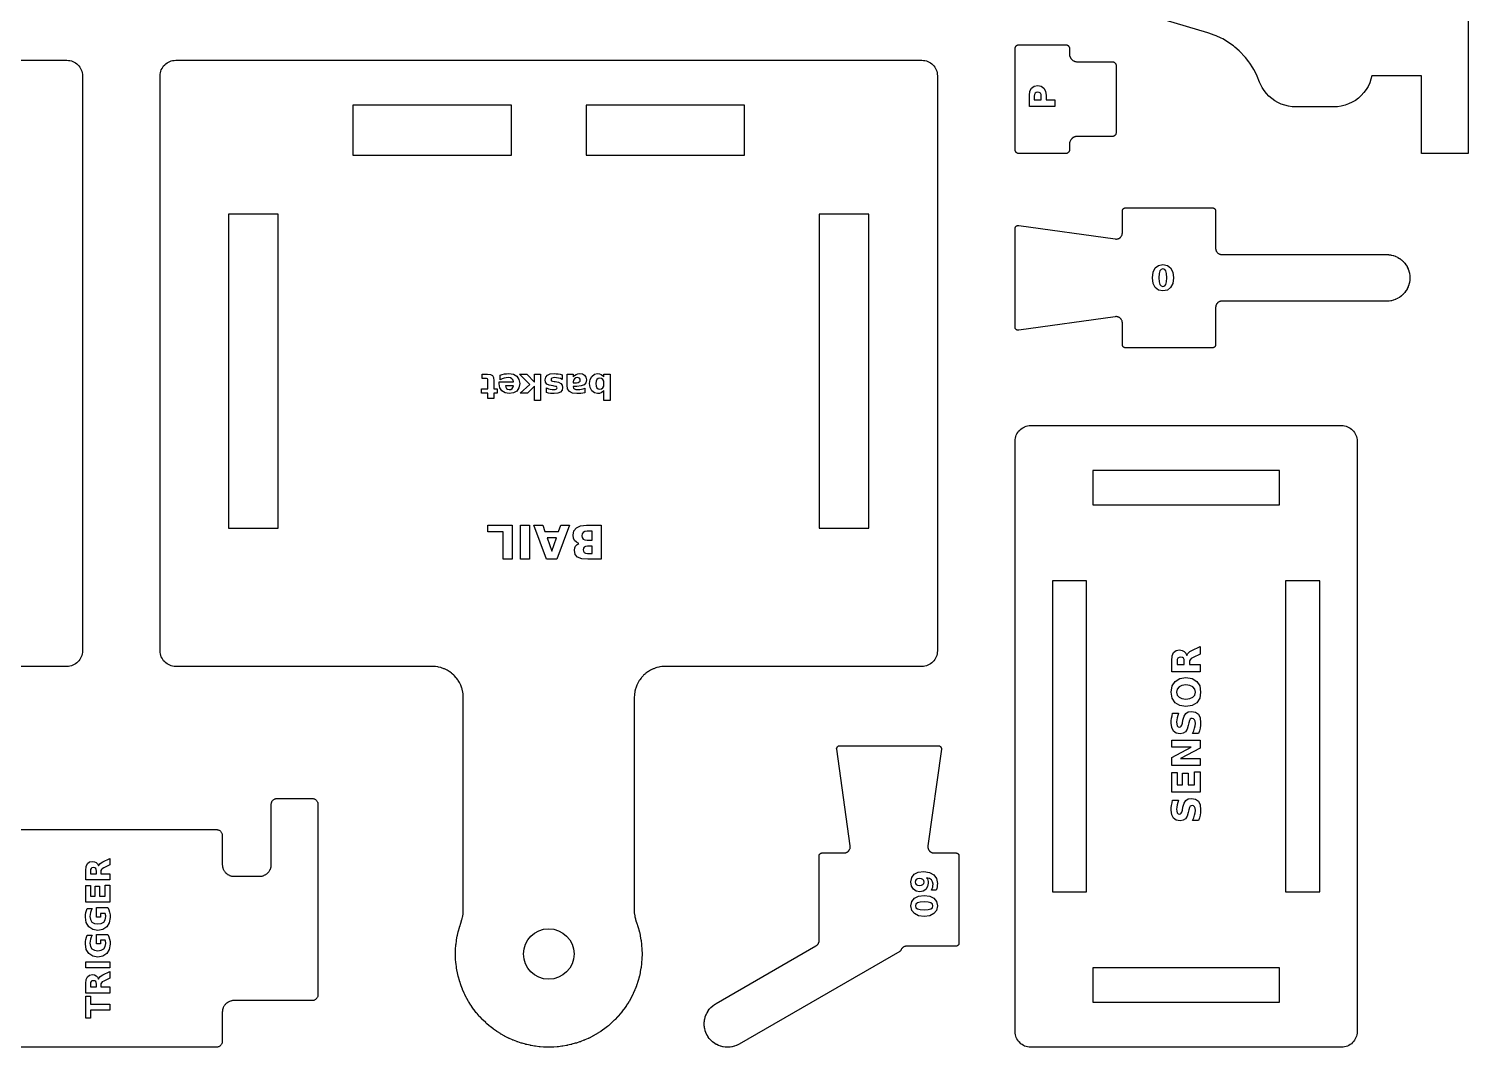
# Model space of a CAD drawing. Header units: millimetres. Extents: x 25 to 875, y 25 to 565.
# Drawn here: x 688.1 to 873.3, y 25 to 156.1 of the extents above; entities that cross this region are included whole.
import ezdxf

# ---------------------------------------------------------------- set-up
doc = ezdxf.new("R2010")
doc.units = ezdxf.units.MM
doc.layers.add('CUT', color=1, linetype='Continuous')
doc.layers.add('ENGRAVE', color=5, linetype='Continuous')

msp = doc.modelspace()

# ---------------------------------------------------------------- linework, layer by layer
at = {"layer": 'CUT'}
for points in [[(873.3, 180), (873.3, 140), (867.3, 140), (867.3, 150), (867.3, 150), (860.9, 150), (860.78, 149.55), (860.62, 149.09), (860.41, 148.64), (860.16, 148.22), (859.86, 147.83), (859.53, 147.46), (859.17, 147.13), (858.78, 146.84), (858.36, 146.59), (857.91, 146.38), (857.45, 146.22), (856.97, 146.1), (856.49, 146.02), (856, 146), (851.11, 146), (850.64, 146.02), (850.16, 146.09), (849.7, 146.2), (849.25, 146.36), (848.82, 146.56), (848.41, 146.79), (848.02, 147.07), (847.66, 147.38), (847.33, 147.72), (847.04, 148.1), (846.78, 148.5), (846.56, 148.92), (846.45, 149.19), (846.45, 149.19), (846.14, 149.96), (846.04, 150.18), (845.72, 150.81), (845.6, 151.01), (845.22, 151.61), (845.08, 151.81), (844.64, 152.37), (844.48, 152.54), (843.99, 153.06), (843.82, 153.22), (843.29, 153.69), (843.1, 153.84), (842.52, 154.25), (842.32, 154.38), (841.71, 154.74), (841.5, 154.84), (840.85, 155.14), (840.63, 155.23), (839.91, 155.48), (839.79, 155.52), (530.57, 247.35)], [(597, 152), (693, 152), (693.2, 151.99), (693.39, 151.96), (693.58, 151.91), (693.77, 151.85), (693.77, 151.85), (693.94, 151.76), (694.11, 151.66), (694.27, 151.54), (694.41, 151.41), (694.55, 151.27), (694.66, 151.11), (694.76, 150.94), (694.85, 150.76), (694.91, 150.58), (694.96, 150.39), (694.99, 150.19), (695, 150), (695, 76), (694.99, 75.8), (694.96, 75.61), (694.91, 75.42), (694.85, 75.23), (694.76, 75.06), (694.66, 74.89), (694.55, 74.73), (694.41, 74.58), (694.27, 74.45), (694.11, 74.34), (693.94, 74.23), (693.77, 74.15), (693.58, 74.08), (693.39, 74.04), (693.2, 74.01), (693, 74), (660.02, 74)], [(665.75, 53), (712.25, 53), (712.32, 53), (712.4, 52.99), (712.47, 52.97), (712.54, 52.94), (712.6, 52.91), (712.67, 52.87), (712.73, 52.83), (712.78, 52.78), (712.83, 52.73), (712.87, 52.67), (712.91, 52.6), (712.94, 52.54), (712.97, 52.47), (712.99, 52.4), (713, 52.32), (713, 52.25), (713, 48.51), (713, 48.49), (713.01, 48.37), (713.01, 48.33), (713.03, 48.23), (713.03, 48.19), (713.06, 48.08), (713.07, 48.05), (713.11, 47.94), (713.12, 47.91), (713.17, 47.81), (713.19, 47.78), (713.24, 47.68), (713.26, 47.65), (713.33, 47.56), (713.35, 47.53), (713.43, 47.45), (713.45, 47.43), (713.53, 47.35), (713.56, 47.33), (713.65, 47.26), (713.68, 47.24), (713.78, 47.19), (713.81, 47.17), (713.91, 47.12), (713.94, 47.11), (714.05, 47.07), (714.08, 47.06), (714.19, 47.03), (714.23, 47.03), (714.33, 47.01), (714.37, 47.01), (714.49, 47), (714.51, 47), (717.79, 47), (717.81, 47), (717.93, 47.01), (717.97, 47.01), (718.07, 47.03), (718.11, 47.03), (718.22, 47.06), (718.25, 47.07), (718.36, 47.11), (718.39, 47.12), (718.49, 47.17), (718.52, 47.19), (718.62, 47.24), (718.65, 47.26), (718.74, 47.33), (718.77, 47.35), (718.85, 47.43), (718.87, 47.45), (718.95, 47.53), (718.97, 47.56), (719.04, 47.65), (719.06, 47.68), (719.11, 47.78), (719.13, 47.81), (719.18, 47.91), (719.19, 47.94), (719.23, 48.05), (719.24, 48.08), (719.27, 48.19), (719.27, 48.23), (719.29, 48.33), (719.29, 48.37), (719.3, 48.49), (719.3, 48.51), (719.3, 56.25), (719.3, 56.32), (719.31, 56.4), (719.33, 56.47), (719.36, 56.54), (719.39, 56.6), (719.43, 56.67), (719.47, 56.73), (719.52, 56.78), (719.57, 56.83), (719.63, 56.87), (719.7, 56.91), (719.76, 56.94), (719.83, 56.97), (719.9, 56.99), (719.98, 57), (720.05, 57), (724.55, 57), (724.62, 57), (724.7, 56.99), (724.77, 56.97), (724.84, 56.94), (724.9, 56.91), (724.97, 56.87), (725.03, 56.83), (725.08, 56.78), (725.13, 56.73), (725.17, 56.67), (725.21, 56.6), (725.24, 56.54), (725.27, 56.47), (725.29, 56.4), (725.3, 56.32), (725.3, 56.25), (725.3, 31.75), (725.3, 31.68), (725.29, 31.6), (725.27, 31.53), (725.24, 31.46), (725.21, 31.4), (725.17, 31.33), (725.13, 31.27), (725.08, 31.22), (725.03, 31.17), (724.97, 31.13), (724.9, 31.09), (724.84, 31.06), (724.77, 31.03), (724.7, 31.01), (724.62, 31), (724.55, 31), (714.51, 31), (714.49, 31), (714.37, 30.99), (714.33, 30.99), (714.23, 30.97), (714.19, 30.97), (714.08, 30.94), (714.05, 30.93), (713.94, 30.89), (713.91, 30.88), (713.81, 30.83), (713.78, 30.81), (713.68, 30.76), (713.65, 30.74), (713.56, 30.67), (713.53, 30.65), (713.45, 30.57), (713.43, 30.55), (713.35, 30.47), (713.33, 30.44), (713.26, 30.35), (713.24, 30.32), (713.19, 30.22), (713.17, 30.19), (713.12, 30.09), (713.11, 30.06), (713.07, 29.95), (713.06, 29.92), (713.03, 29.81), (713.03, 29.77), (713.01, 29.67), (713.01, 29.63), (713, 29.51), (713, 29.49), (713, 25.75), (713, 25.68), (713, 25.68), (712.99, 25.6), (712.97, 25.53), (712.94, 25.46), (712.91, 25.4), (712.87, 25.33), (712.83, 25.27), (712.78, 25.22), (712.73, 25.17), (712.67, 25.13), (712.6, 25.09), (712.54, 25.06), (712.47, 25.03), (712.4, 25.01), (712.32, 25), (712.25, 25), (665.75, 25)]]:
    msp.add_lwpolyline(points, dxfattribs=at)
for points in [[(822, 140.5), (822, 140.45), (821.99, 140.4), (821.98, 140.35), (821.96, 140.31), (821.94, 140.26), (821.92, 140.22), (821.89, 140.18), (821.85, 140.15), (821.82, 140.11), (821.78, 140.08), (821.74, 140.06), (821.69, 140.04), (821.65, 140.02), (821.6, 140.01), (821.55, 140), (821.5, 140), (815.5, 140), (815.45, 140), (815.4, 140.01), (815.35, 140.02), (815.31, 140.04), (815.26, 140.06), (815.22, 140.08), (815.18, 140.11), (815.15, 140.15), (815.11, 140.18), (815.08, 140.22), (815.06, 140.26), (815.04, 140.31), (815.02, 140.35), (815.01, 140.4), (815, 140.45), (815, 140.5), (815, 153.5), (815, 153.55), (815.01, 153.6), (815.02, 153.65), (815.04, 153.69), (815.06, 153.74), (815.08, 153.78), (815.11, 153.82), (815.15, 153.85), (815.18, 153.89), (815.22, 153.92), (815.26, 153.94), (815.31, 153.96), (815.35, 153.98), (815.4, 153.99), (815.45, 154), (815.5, 154), (821.5, 154), (821.55, 154), (821.6, 153.99), (821.65, 153.98), (821.69, 153.96), (821.74, 153.94), (821.78, 153.92), (821.82, 153.89), (821.85, 153.85), (821.89, 153.82), (821.92, 153.78), (821.94, 153.74), (821.96, 153.69), (821.98, 153.65), (821.99, 153.6), (822, 153.55), (822, 153.5), (822, 152.81), (822, 152.79), (822, 152.71), (822.01, 152.69), (822.02, 152.62), (822.02, 152.59), (822.04, 152.52), (822.05, 152.5), (822.07, 152.43), (822.08, 152.41), (822.11, 152.34), (822.12, 152.32), (822.16, 152.25), (822.18, 152.23), (822.22, 152.18), (822.24, 152.16), (822.28, 152.1), (822.3, 152.08), (822.36, 152.04), (822.38, 152.02), (822.43, 151.98), (822.45, 151.96), (822.52, 151.92), (822.54, 151.91), (822.61, 151.88), (822.63, 151.87), (822.7, 151.85), (822.72, 151.84), (822.79, 151.82), (822.82, 151.82), (822.89, 151.81), (822.91, 151.8), (822.99, 151.8), (823.01, 151.8), (827.5, 151.8), (827.55, 151.8), (827.6, 151.79), (827.65, 151.78), (827.69, 151.76), (827.74, 151.74), (827.78, 151.72), (827.82, 151.69), (827.85, 151.65), (827.89, 151.62), (827.92, 151.58), (827.94, 151.54), (827.96, 151.49), (827.98, 151.45), (827.99, 151.4), (828, 151.35), (828, 151.3), (828, 142.7), (828, 142.65), (827.99, 142.6), (827.98, 142.55), (827.96, 142.51), (827.94, 142.46), (827.92, 142.42), (827.89, 142.38), (827.85, 142.35), (827.82, 142.31), (827.78, 142.28), (827.74, 142.26), (827.69, 142.24), (827.65, 142.22), (827.6, 142.21), (827.55, 142.2), (827.5, 142.2), (823.01, 142.2), (822.99, 142.2), (822.91, 142.2), (822.89, 142.19), (822.82, 142.18), (822.79, 142.18), (822.72, 142.16), (822.7, 142.15), (822.63, 142.13), (822.61, 142.12), (822.54, 142.09), (822.52, 142.08), (822.45, 142.04), (822.43, 142.02), (822.38, 141.98), (822.36, 141.96), (822.3, 141.92), (822.28, 141.9), (822.24, 141.84), (822.22, 141.82), (822.18, 141.77), (822.16, 141.75), (822.12, 141.68), (822.11, 141.66), (822.08, 141.59), (822.07, 141.57), (822.05, 141.5), (822.04, 141.48), (822.02, 141.41), (822.02, 141.38), (822.01, 141.31), (822, 141.29), (822, 141.21), (822, 141.19), (822, 140.5)], [(803.77, 151.85), (803.94, 151.76), (804.11, 151.66), (804.27, 151.54), (804.41, 151.41), (804.55, 151.27), (804.66, 151.11), (804.76, 150.94), (804.85, 150.76), (804.91, 150.58), (804.96, 150.39), (804.99, 150.19), (805, 150), (805, 76), (804.99, 75.8), (804.96, 75.61), (804.91, 75.42), (804.85, 75.23), (804.76, 75.06), (804.66, 74.89), (804.55, 74.73), (804.41, 74.58), (804.27, 74.45), (804.11, 74.34), (803.94, 74.23), (803.77, 74.15), (803.58, 74.08), (803.39, 74.04), (803.2, 74.01), (803, 74), (770.02, 74), (769.98, 74), (769.66, 73.98), (769.56, 73.97), (769.27, 73.93), (769.17, 73.91), (768.89, 73.84), (768.79, 73.81), (768.52, 73.71), (768.42, 73.67), (768.16, 73.55), (768.07, 73.5), (767.82, 73.35), (767.74, 73.3), (767.5, 73.12), (767.43, 73.06), (767.21, 72.86), (767.14, 72.79), (766.94, 72.57), (766.88, 72.5), (766.7, 72.26), (766.65, 72.18), (766.5, 71.93), (766.45, 71.84), (766.33, 71.57), (766.29, 71.48), (766.19, 71.21), (766.16, 71.11), (766.09, 70.83), (766.07, 70.73), (766.03, 70.44), (766.02, 70.34), (766, 70.02), (766, 69.97), (766, 42.58), (766, 42.54), (766.01, 42.24), (766.02, 42.15), (766.06, 41.87), (766.08, 41.78), (766.14, 41.51), (766.17, 41.43), (766.26, 41.14), (766.28, 41.09), (766.29, 41.06), (766.31, 41.02), (766.32, 40.97), (766.46, 40.55), (766.48, 40.51), (766.49, 40.46), (766.5, 40.41), (766.62, 39.99), (766.63, 39.94), (766.65, 39.89), (766.66, 39.84), (766.75, 39.41), (766.76, 39.36), (766.77, 39.32), (766.78, 39.27), (766.86, 38.83), (766.87, 38.78), (766.87, 38.74), (766.88, 38.69), (766.93, 38.25), (766.94, 38.2), (766.94, 38.15), (766.95, 38.1), (766.98, 37.66), (766.98, 37.61), (766.99, 37.56), (766.99, 37.51), (767, 37.07), (767, 37.02), (767, 36.97), (767, 36.93), (766.99, 36.48), (766.99, 36.43), (766.98, 36.39), (766.98, 36.34), (766.95, 35.9), (766.94, 35.85), (766.94, 35.8), (766.93, 35.75), (766.88, 35.31), (766.87, 35.26), (766.87, 35.21), (766.86, 35.17), (766.78, 34.73), (766.77, 34.68), (766.76, 34.63), (766.75, 34.59), (766.66, 34.15), (766.65, 34.11), (766.63, 34.06), (766.62, 34.01), (766.5, 33.59), (766.49, 33.54), (766.48, 33.49), (766.46, 33.45), (766.32, 33.03), (766.31, 32.98), (766.29, 32.93), (766.27, 32.89), (766.11, 32.48), (766.09, 32.43), (766.08, 32.38), (766.06, 32.34), (765.88, 31.94), (765.86, 31.89), (765.84, 31.85), (765.81, 31.8), (765.62, 31.41), (765.59, 31.36), (765.57, 31.32), (765.55, 31.28), (765.33, 30.89), (765.3, 30.85), (765.28, 30.81), (765.25, 30.77), (765.02, 30.39), (764.99, 30.35), (764.96, 30.31), (764.94, 30.27), (764.68, 29.91), (764.65, 29.87), (764.62, 29.83), (764.59, 29.79), (764.32, 29.44), (764.29, 29.41), (764.26, 29.37), (764.23, 29.33), (763.94, 29), (763.91, 28.96), (763.87, 28.92), (763.84, 28.89), (763.54, 28.57), (763.5, 28.53), (763.47, 28.5), (763.43, 28.46), (763.11, 28.16), (763.08, 28.12), (763.04, 28.09), (763, 28.06), (762.67, 27.77), (762.63, 27.74), (762.59, 27.71), (762.55, 27.68), (762.21, 27.41), (762.17, 27.38), (762.13, 27.35), (762.09, 27.32), (761.73, 27.06), (761.69, 27.04), (761.65, 27.01), (761.6, 26.98), (761.23, 26.75), (761.19, 26.72), (761.15, 26.69), (761.11, 26.67), (760.72, 26.45), (760.68, 26.43), (760.63, 26.41), (760.59, 26.38), (760.2, 26.18), (760.15, 26.16), (760.11, 26.14), (760.06, 26.12), (759.66, 25.94), (759.61, 25.92), (759.57, 25.9), (759.52, 25.89), (759.11, 25.73), (759.07, 25.71), (759.02, 25.69), (758.97, 25.68), (758.55, 25.54), (758.51, 25.52), (758.46, 25.51), (758.41, 25.5), (757.99, 25.38), (757.94, 25.37), (757.89, 25.35), (757.84, 25.34), (757.41, 25.25), (757.36, 25.24), (757.32, 25.23), (757.27, 25.22), (756.83, 25.14), (756.78, 25.13), (756.74, 25.13), (756.69, 25.12), (756.25, 25.07), (756.2, 25.06), (756.15, 25.06), (756.1, 25.05), (755.66, 25.02), (755.61, 25.02), (755.56, 25.01), (755.52, 25.01), (755.07, 25), (755.02, 25), (754.98, 25), (754.93, 25), (754.48, 25.01), (754.44, 25.01), (754.39, 25.02), (754.34, 25.02), (753.9, 25.05), (753.85, 25.06), (753.8, 25.06), (753.75, 25.07), (753.31, 25.12), (753.26, 25.13), (753.22, 25.13), (753.17, 25.14), (752.73, 25.22), (752.68, 25.23), (752.64, 25.24), (752.59, 25.25), (752.16, 25.34), (752.11, 25.35), (752.06, 25.37), (752.01, 25.38), (751.59, 25.5), (751.54, 25.51), (751.49, 25.52), (751.45, 25.54), (751.03, 25.68), (750.98, 25.69), (750.93, 25.71), (750.89, 25.73), (750.48, 25.89), (750.43, 25.9), (750.39, 25.92), (750.34, 25.94), (749.94, 26.12), (749.89, 26.14), (749.85, 26.16), (749.8, 26.18), (749.41, 26.38), (749.37, 26.41), (749.32, 26.43), (749.28, 26.45), (748.89, 26.67), (748.85, 26.69), (748.81, 26.72), (748.77, 26.75), (748.4, 26.98), (748.35, 27.01), (748.31, 27.04), (748.27, 27.06), (747.91, 27.32), (747.87, 27.35), (747.83, 27.38), (747.79, 27.41), (747.45, 27.68), (747.41, 27.71), (747.37, 27.74), (747.33, 27.77), (747, 28.06), (746.96, 28.09), (746.92, 28.12), (746.89, 28.16), (746.57, 28.46), (746.53, 28.5), (746.5, 28.53), (746.46, 28.57), (746.16, 28.89), (746.13, 28.92), (746.09, 28.96), (746.06, 29), (745.77, 29.33), (745.74, 29.37), (745.71, 29.41), (745.68, 29.44), (745.41, 29.79), (745.38, 29.83), (745.35, 29.87), (745.32, 29.91), (745.06, 30.27), (745.04, 30.31), (745.01, 30.35), (744.98, 30.39), (744.75, 30.77), (744.72, 30.81), (744.7, 30.85), (744.67, 30.89), (744.45, 31.28), (744.43, 31.32), (744.41, 31.36), (744.38, 31.41), (744.19, 31.8), (744.16, 31.85), (744.14, 31.89), (744.12, 31.94), (743.94, 32.34), (743.92, 32.38), (743.91, 32.43), (743.89, 32.48), (743.73, 32.89), (743.71, 32.93), (743.69, 32.98), (743.68, 33.03), (743.54, 33.45), (743.52, 33.49), (743.51, 33.54), (743.5, 33.59), (743.38, 34.01), (743.37, 34.06), (743.35, 34.11), (743.34, 34.15), (743.25, 34.59), (743.24, 34.63), (743.23, 34.68), (743.22, 34.73), (743.14, 35.17), (743.13, 35.21), (743.13, 35.26), (743.12, 35.31), (743.07, 35.75), (743.06, 35.8), (743.06, 35.85), (743.05, 35.9), (743.02, 36.34), (743.02, 36.39), (743.01, 36.43), (743.01, 36.48), (743, 36.93), (743, 36.97), (743, 37.02), (743, 37.07), (743.01, 37.51), (743.01, 37.56), (743.02, 37.61), (743.02, 37.66), (743.05, 38.1), (743.06, 38.15), (743.06, 38.2), (743.07, 38.25), (743.12, 38.69), (743.13, 38.74), (743.13, 38.78), (743.14, 38.83), (743.22, 39.27), (743.23, 39.32), (743.24, 39.36), (743.25, 39.41), (743.34, 39.84), (743.35, 39.89), (743.37, 39.94), (743.38, 39.99), (743.5, 40.41), (743.51, 40.46), (743.52, 40.51), (743.54, 40.55), (743.68, 40.97), (743.69, 41.02), (743.71, 41.06), (743.71, 41.07), (743.74, 41.14), (743.83, 41.43), (743.86, 41.51), (743.92, 41.78), (743.94, 41.87), (743.98, 42.15), (743.99, 42.24), (744, 42.54), (744, 42.58), (744, 69.97), (744, 70.02), (743.98, 70.34), (743.97, 70.44), (743.93, 70.73), (743.91, 70.83), (743.84, 71.11), (743.81, 71.21), (743.71, 71.48), (743.67, 71.57), (743.55, 71.84), (743.5, 71.93), (743.35, 72.18), (743.3, 72.26), (743.12, 72.5), (743.06, 72.57), (742.86, 72.79), (742.79, 72.86), (742.57, 73.06), (742.5, 73.12), (742.26, 73.3), (742.18, 73.35), (741.93, 73.5), (741.84, 73.55), (741.58, 73.67), (741.48, 73.71), (741.21, 73.81), (741.11, 73.84), (740.83, 73.91), (740.73, 73.93), (740.44, 73.97), (740.34, 73.98), (740.02, 74), (739.98, 74), (707, 74), (706.8, 74.01), (706.61, 74.04), (706.42, 74.08), (706.23, 74.15), (706.06, 74.23), (705.89, 74.34), (705.73, 74.45), (705.59, 74.58), (705.45, 74.73), (705.34, 74.89), (705.24, 75.06), (705.15, 75.23), (705.09, 75.42), (705.04, 75.61), (705.01, 75.8), (705, 76), (705, 150), (705.01, 150.19), (705.04, 150.39), (705.09, 150.58), (705.15, 150.76), (705.24, 150.94), (705.34, 151.11), (705.45, 151.27), (705.59, 151.41), (705.73, 151.54), (705.89, 151.66), (706.06, 151.76), (706.23, 151.85), (706.42, 151.91), (706.61, 151.96), (706.8, 151.99), (707, 152), (803, 152), (803.2, 151.99), (803.39, 151.96), (803.58, 151.91), (803.77, 151.85)], [(750.2, 146.2), (729.8, 146.2), (729.8, 139.8), (750.2, 139.8), (750.2, 146.2)], [(759.8, 146.2), (759.8, 139.8), (780.2, 139.8), (780.2, 146.2), (759.8, 146.2)], [(713.8, 91.8), (720.2, 91.8), (720.2, 132.2), (713.8, 132.2), (713.8, 91.8)], [(796.2, 91.8), (796.2, 132.2), (789.8, 132.2), (789.8, 91.8), (796.2, 91.8)], [(815.46, 117.26), (815.42, 117.26), (815.38, 117.26), (815.34, 117.27), (815.3, 117.27), (815.26, 117.29), (815.22, 117.3), (815.19, 117.32), (815.15, 117.35), (815.12, 117.37), (815.1, 117.4), (815.07, 117.43), (815.05, 117.47), (815.03, 117.5), (815.02, 117.54), (815.01, 117.58), (815, 117.62), (815, 117.66), (815, 130.34), (815, 130.38), (815.01, 130.42), (815.02, 130.46), (815.03, 130.5), (815.05, 130.53), (815.07, 130.57), (815.1, 130.6), (815.12, 130.63), (815.15, 130.65), (815.19, 130.68), (815.22, 130.7), (815.26, 130.71), (815.3, 130.73), (815.34, 130.73), (815.38, 130.74), (815.42, 130.74), (815.46, 130.74), (827.88, 129), (827.89, 129), (827.96, 128.99), (827.98, 128.99), (828.04, 128.99), (828.06, 128.99), (828.12, 129), (828.14, 129), (828.2, 129.02), (828.22, 129.02), (828.28, 129.04), (828.29, 129.05), (828.35, 129.07), (828.37, 129.08), (828.42, 129.11), (828.44, 129.12), (828.49, 129.15), (828.5, 129.17), (828.55, 129.21), (828.56, 129.22), (828.6, 129.26), (828.62, 129.28), (828.65, 129.33), (828.66, 129.34), (828.7, 129.4), (828.71, 129.41), (828.73, 129.47), (828.74, 129.49), (828.76, 129.54), (828.77, 129.56), (828.78, 129.62), (828.79, 129.64), (828.79, 129.7), (828.8, 129.72), (828.8, 129.78), (828.8, 129.79), (828.8, 132.6), (828.8, 132.64), (828.81, 132.68), (828.82, 132.72), (828.83, 132.75), (828.85, 132.79), (828.87, 132.82), (828.89, 132.85), (828.92, 132.88), (828.95, 132.91), (828.98, 132.93), (829.01, 132.95), (829.05, 132.97), (829.08, 132.98), (829.12, 132.99), (829.16, 133), (829.2, 133), (840.4, 133), (840.44, 133), (840.48, 132.99), (840.52, 132.98), (840.55, 132.97), (840.59, 132.95), (840.62, 132.93), (840.65, 132.91), (840.68, 132.88), (840.71, 132.85), (840.73, 132.82), (840.75, 132.79), (840.77, 132.75), (840.78, 132.72), (840.79, 132.68), (840.8, 132.64), (840.8, 132.6), (840.8, 127.8), (840.8, 127.8), (840.8, 127.73), (840.81, 127.71), (840.81, 127.65), (840.82, 127.63), (840.83, 127.58), (840.84, 127.56), (840.86, 127.5), (840.87, 127.48), (840.89, 127.43), (840.9, 127.41), (840.93, 127.36), (840.94, 127.35), (840.98, 127.3), (840.99, 127.29), (841.03, 127.24), (841.04, 127.23), (841.09, 127.19), (841.1, 127.18), (841.15, 127.14), (841.16, 127.13), (841.21, 127.1), (841.23, 127.09), (841.28, 127.07), (841.3, 127.06), (841.36, 127.04), (841.38, 127.03), (841.43, 127.02), (841.45, 127.01), (841.51, 127.01), (841.53, 127), (841.6, 127), (841.6, 127), (862.79, 127), (862.8, 127), (862.8, 127), (862.81, 127), (863.06, 126.99), (863.08, 126.99), (863.1, 126.98), (863.12, 126.98), (863.36, 126.95), (863.38, 126.94), (863.39, 126.94), (863.41, 126.94), (863.64, 126.88), (863.66, 126.87), (863.68, 126.87), (863.7, 126.86), (863.92, 126.78), (863.94, 126.77), (863.96, 126.77), (863.97, 126.76), (864.19, 126.66), (864.21, 126.65), (864.22, 126.64), (864.24, 126.63), (864.44, 126.51), (864.46, 126.5), (864.47, 126.49), (864.49, 126.48), (864.68, 126.34), (864.69, 126.32), (864.71, 126.31), (864.73, 126.3), (864.9, 126.14), (864.91, 126.13), (864.93, 126.11), (864.94, 126.1), (865.1, 125.93), (865.11, 125.91), (865.12, 125.89), (865.14, 125.88), (865.28, 125.69), (865.29, 125.67), (865.3, 125.66), (865.31, 125.64), (865.43, 125.44), (865.44, 125.42), (865.45, 125.41), (865.46, 125.39), (865.56, 125.17), (865.57, 125.16), (865.57, 125.14), (865.58, 125.12), (865.66, 124.9), (865.67, 124.88), (865.67, 124.86), (865.68, 124.84), (865.74, 124.61), (865.74, 124.59), (865.74, 124.58), (865.75, 124.56), (865.78, 124.32), (865.78, 124.3), (865.79, 124.28), (865.79, 124.26), (865.8, 124.03), (865.8, 124.01), (865.8, 123.99), (865.8, 123.97), (865.79, 123.74), (865.79, 123.72), (865.78, 123.7), (865.78, 123.68), (865.75, 123.44), (865.74, 123.42), (865.74, 123.41), (865.74, 123.39), (865.68, 123.16), (865.67, 123.14), (865.67, 123.12), (865.66, 123.1), (865.58, 122.88), (865.57, 122.86), (865.57, 122.84), (865.56, 122.83), (865.46, 122.61), (865.45, 122.59), (865.44, 122.58), (865.43, 122.56), (865.31, 122.36), (865.3, 122.34), (865.29, 122.33), (865.28, 122.31), (865.14, 122.12), (865.12, 122.11), (865.11, 122.09), (865.1, 122.07), (864.94, 121.9), (864.93, 121.89), (864.91, 121.87), (864.9, 121.86), (864.73, 121.7), (864.71, 121.69), (864.69, 121.68), (864.68, 121.66), (864.49, 121.52), (864.47, 121.51), (864.46, 121.5), (864.44, 121.49), (864.24, 121.37), (864.22, 121.36), (864.21, 121.35), (864.19, 121.34), (863.97, 121.24), (863.96, 121.23), (863.94, 121.23), (863.92, 121.22), (863.7, 121.14), (863.68, 121.13), (863.66, 121.13), (863.64, 121.12), (863.41, 121.06), (863.39, 121.06), (863.38, 121.06), (863.36, 121.05), (863.12, 121.02), (863.1, 121.02), (863.08, 121.01), (863.06, 121.01), (862.81, 121), (862.8, 121), (862.8, 121), (862.79, 121), (841.6, 121), (841.6, 121), (841.53, 121), (841.51, 120.99), (841.45, 120.99), (841.43, 120.98), (841.38, 120.97), (841.36, 120.96), (841.3, 120.94), (841.28, 120.93), (841.23, 120.91), (841.21, 120.9), (841.16, 120.87), (841.15, 120.86), (841.1, 120.82), (841.09, 120.81), (841.04, 120.77), (841.03, 120.76), (840.99, 120.71), (840.98, 120.7), (840.94, 120.65), (840.93, 120.64), (840.9, 120.59), (840.89, 120.57), (840.87, 120.52), (840.86, 120.5), (840.84, 120.44), (840.83, 120.42), (840.82, 120.37), (840.81, 120.35), (840.81, 120.29), (840.8, 120.27), (840.8, 120.2), (840.8, 120.2), (840.8, 115.4), (840.8, 115.36), (840.79, 115.32), (840.78, 115.28), (840.77, 115.25), (840.75, 115.21), (840.73, 115.18), (840.71, 115.15), (840.68, 115.12), (840.65, 115.09), (840.62, 115.07), (840.59, 115.05), (840.55, 115.03), (840.52, 115.02), (840.48, 115.01), (840.44, 115), (840.4, 115), (829.2, 115), (829.16, 115), (829.12, 115.01), (829.08, 115.02), (829.05, 115.03), (829.01, 115.05), (828.98, 115.07), (828.95, 115.09), (828.92, 115.12), (828.89, 115.15), (828.87, 115.18), (828.85, 115.21), (828.83, 115.25), (828.82, 115.28), (828.81, 115.32), (828.8, 115.36), (828.8, 115.4), (828.8, 118.21), (828.8, 118.22), (828.8, 118.28), (828.79, 118.3), (828.79, 118.36), (828.78, 118.38), (828.77, 118.44), (828.76, 118.46), (828.74, 118.51), (828.73, 118.53), (828.71, 118.59), (828.7, 118.6), (828.66, 118.66), (828.65, 118.67), (828.62, 118.72), (828.6, 118.74), (828.56, 118.78), (828.55, 118.79), (828.5, 118.83), (828.49, 118.85), (828.44, 118.88), (828.42, 118.89), (828.37, 118.92), (828.35, 118.93), (828.29, 118.95), (828.28, 118.96), (828.22, 118.98), (828.2, 118.98), (828.14, 119), (828.12, 119), (828.06, 119.01), (828.04, 119.01), (827.98, 119.01), (827.96, 119.01), (827.89, 119), (827.88, 119), (815.46, 117.26)], [(858.85, 26.23), (858.76, 26.06), (858.66, 25.89), (858.55, 25.73), (858.41, 25.59), (858.27, 25.45), (858.11, 25.34), (857.94, 25.24), (857.77, 25.15), (857.58, 25.09), (857.39, 25.04), (857.2, 25.01), (857, 25), (817, 25), (816.8, 25.01), (816.61, 25.04), (816.42, 25.09), (816.23, 25.15), (816.06, 25.24), (815.89, 25.34), (815.73, 25.45), (815.59, 25.59), (815.45, 25.73), (815.34, 25.89), (815.24, 26.06), (815.15, 26.23), (815.09, 26.42), (815.04, 26.61), (815.01, 26.8), (815, 27), (815, 103), (815.01, 103.2), (815.04, 103.39), (815.09, 103.58), (815.15, 103.77), (815.24, 103.94), (815.34, 104.11), (815.45, 104.27), (815.59, 104.41), (815.73, 104.55), (815.89, 104.66), (816.06, 104.76), (816.23, 104.85), (816.42, 104.91), (816.61, 104.96), (816.8, 104.99), (817, 105), (857, 105), (857.2, 104.99), (857.39, 104.96), (857.58, 104.91), (857.77, 104.85), (857.94, 104.76), (858.11, 104.66), (858.27, 104.55), (858.41, 104.41), (858.55, 104.27), (858.66, 104.11), (858.76, 103.94), (858.85, 103.77), (858.91, 103.58), (858.96, 103.39), (858.99, 103.2), (859, 103), (859, 27), (858.99, 26.8), (858.96, 26.61), (858.91, 26.42), (858.85, 26.23)], [(849, 94.8), (849, 99.2), (825, 99.2), (825, 94.8), (849, 94.8)], [(819.8, 85), (819.8, 45), (824.2, 45), (824.2, 85), (819.8, 85)], [(849.8, 45), (854.2, 45), (854.2, 85), (849.8, 85), (849.8, 45)], [(792.05, 63.34), (792.04, 63.38), (792.04, 63.42), (792.05, 63.46), (792.06, 63.5), (792.07, 63.54), (792.09, 63.58), (792.11, 63.61), (792.13, 63.65), (792.16, 63.68), (792.18, 63.7), (792.22, 63.73), (792.25, 63.75), (792.29, 63.77), (792.32, 63.78), (792.36, 63.79), (792.4, 63.8), (792.44, 63.8), (805.12, 63.8), (805.16, 63.8), (805.2, 63.79), (805.24, 63.78), (805.28, 63.77), (805.32, 63.75), (805.35, 63.73), (805.38, 63.7), (805.41, 63.68), (805.44, 63.65), (805.46, 63.61), (805.48, 63.58), (805.5, 63.54), (805.51, 63.5), (805.52, 63.46), (805.52, 63.42), (805.52, 63.38), (805.52, 63.34), (803.78, 50.91), (803.78, 50.9), (803.77, 50.84), (803.77, 50.82), (803.77, 50.76), (803.78, 50.74), (803.78, 50.68), (803.79, 50.66), (803.8, 50.6), (803.8, 50.58), (803.82, 50.52), (803.83, 50.51), (803.85, 50.45), (803.86, 50.43), (803.89, 50.38), (803.9, 50.36), (803.94, 50.31), (803.95, 50.3), (803.99, 50.25), (804, 50.24), (804.05, 50.2), (804.06, 50.18), (804.11, 50.15), (804.13, 50.14), (804.18, 50.1), (804.2, 50.09), (804.25, 50.07), (804.27, 50.06), (804.33, 50.04), (804.35, 50.03), (804.4, 50.02), (804.42, 50.01), (804.48, 50), (804.5, 50), (804.57, 50), (804.58, 50), (807.38, 50), (807.42, 50), (807.46, 49.99), (807.5, 49.98), (807.54, 49.97), (807.57, 49.95), (807.61, 49.93), (807.64, 49.91), (807.67, 49.88), (807.69, 49.85), (807.72, 49.82), (807.74, 49.79), (807.75, 49.75), (807.77, 49.72), (807.78, 49.68), (807.78, 49.64), (807.78, 49.6), (807.78, 38.4), (807.78, 38.36), (807.78, 38.32), (807.77, 38.28), (807.75, 38.25), (807.74, 38.21), (807.72, 38.18), (807.69, 38.15), (807.67, 38.12), (807.64, 38.09), (807.61, 38.07), (807.57, 38.05), (807.54, 38.03), (807.5, 38.02), (807.46, 38.01), (807.42, 38), (807.38, 38), (801.06, 38), (801.05, 38), (800.99, 38), (800.97, 37.99), (800.91, 37.99), (800.89, 37.98), (800.84, 37.97), (800.82, 37.96), (800.76, 37.94), (800.75, 37.94), (800.69, 37.91), (800.68, 37.9), (800.63, 37.87), (800.61, 37.86), (800.56, 37.83), (800.55, 37.82), (800.5, 37.78), (800.49, 37.76), (800.45, 37.72), (800.44, 37.71), (800.4, 37.66), (800.39, 37.64), (800.36, 37.59), (800.35, 37.58), (800.33, 37.52), (800.32, 37.52), (800.31, 37.48), (800.29, 37.45), (800.27, 37.42), (800.24, 37.39), (800.22, 37.37), (800.19, 37.35), (800.16, 37.33), (779.5, 25.4), (779.5, 25.4), (779.5, 25.4), (779.49, 25.4), (779.43, 25.36), (779.42, 25.36), (779.41, 25.35), (779.4, 25.34), (779.17, 25.24), (779.16, 25.23), (779.14, 25.22), (779.12, 25.22), (778.9, 25.14), (778.88, 25.13), (778.86, 25.13), (778.84, 25.12), (778.61, 25.06), (778.59, 25.06), (778.57, 25.06), (778.56, 25.05), (778.32, 25.02), (778.3, 25.02), (778.28, 25.01), (778.26, 25.01), (778.03, 25), (778.01, 25), (777.99, 25), (777.97, 25), (777.73, 25.01), (777.71, 25.01), (777.7, 25.02), (777.68, 25.02), (777.44, 25.05), (777.42, 25.06), (777.4, 25.06), (777.39, 25.06), (777.16, 25.12), (777.14, 25.13), (777.12, 25.13), (777.1, 25.14), (776.88, 25.22), (776.86, 25.22), (776.84, 25.23), (776.82, 25.24), (776.61, 25.34), (776.59, 25.35), (776.58, 25.36), (776.56, 25.37), (776.36, 25.49), (776.34, 25.5), (776.32, 25.51), (776.31, 25.52), (776.12, 25.66), (776.1, 25.67), (776.09, 25.69), (776.07, 25.7), (775.9, 25.86), (775.89, 25.87), (775.87, 25.89), (775.86, 25.9), (775.7, 26.07), (775.69, 26.09), (775.67, 26.1), (775.66, 26.12), (775.52, 26.31), (775.51, 26.32), (775.5, 26.34), (775.49, 26.36), (775.37, 26.56), (775.36, 26.58), (775.35, 26.59), (775.34, 26.61), (775.24, 26.82), (775.23, 26.84), (775.22, 26.86), (775.22, 26.88), (775.14, 27.1), (775.13, 27.12), (775.13, 27.14), (775.12, 27.16), (775.06, 27.39), (775.06, 27.4), (775.06, 27.42), (775.05, 27.44), (775.02, 27.68), (775.02, 27.7), (775.01, 27.71), (775.01, 27.73), (775, 27.97), (775, 27.99), (775, 28.01), (775, 28.03), (775.01, 28.26), (775.01, 28.28), (775.02, 28.3), (775.02, 28.32), (775.05, 28.56), (775.06, 28.57), (775.06, 28.59), (775.06, 28.61), (775.12, 28.84), (775.13, 28.86), (775.13, 28.88), (775.14, 28.9), (775.22, 29.12), (775.22, 29.14), (775.23, 29.16), (775.24, 29.17), (775.34, 29.39), (775.35, 29.4), (775.36, 29.42), (775.37, 29.44), (775.49, 29.64), (775.5, 29.66), (775.51, 29.67), (775.52, 29.69), (775.66, 29.88), (775.67, 29.89), (775.69, 29.91), (775.7, 29.92), (775.86, 30.1), (775.87, 30.11), (775.89, 30.13), (775.9, 30.14), (776.07, 30.3), (776.09, 30.31), (776.1, 30.32), (776.12, 30.34), (776.31, 30.48), (776.32, 30.49), (776.34, 30.5), (776.36, 30.51), (776.44, 30.56), (776.44, 30.56), (776.47, 30.57), (776.47, 30.58), (776.51, 30.6), (776.53, 30.61), (789.38, 38.03), (789.39, 38.04), (789.44, 38.07), (789.46, 38.08), (789.5, 38.12), (789.51, 38.13), (789.56, 38.17), (789.57, 38.18), (789.61, 38.23), (789.62, 38.24), (789.65, 38.29), (789.66, 38.3), (789.69, 38.35), (789.7, 38.37), (789.72, 38.42), (789.73, 38.44), (789.75, 38.49), (789.75, 38.51), (789.77, 38.57), (789.77, 38.59), (789.78, 38.64), (789.78, 38.66), (789.78, 38.72), (789.78, 38.73), (789.78, 49.6), (789.79, 49.64), (789.79, 49.68), (789.8, 49.72), (789.81, 49.75), (789.83, 49.79), (789.85, 49.82), (789.87, 49.85), (789.9, 49.88), (789.93, 49.91), (789.96, 49.93), (790, 49.95), (790.03, 49.97), (790.07, 49.98), (790.11, 49.99), (790.14, 50), (790.18, 50), (792.99, 50), (793, 50), (793.06, 50), (793.08, 50), (793.14, 50.01), (793.16, 50.02), (793.22, 50.03), (793.24, 50.04), (793.3, 50.06), (793.32, 50.07), (793.37, 50.09), (793.39, 50.1), (793.44, 50.14), (793.46, 50.15), (793.5, 50.18), (793.52, 50.2), (793.56, 50.24), (793.58, 50.25), (793.62, 50.3), (793.63, 50.31), (793.66, 50.36), (793.67, 50.38), (793.7, 50.43), (793.71, 50.45), (793.74, 50.51), (793.74, 50.52), (793.76, 50.58), (793.77, 50.6), (793.78, 50.66), (793.78, 50.68), (793.79, 50.74), (793.79, 50.76), (793.79, 50.82), (793.79, 50.84), (793.79, 50.9), (793.79, 50.91), (792.05, 63.34)], [(849, 35.2), (825, 35.2), (825, 30.8), (849, 30.8), (849, 35.2)]]:
    msp.add_lwpolyline(points, close=True, dxfattribs=at)
msp.add_circle((755, 37), 3.25, dxfattribs=at)
at = {"layer": 'ENGRAVE'}
for points in [[(816.84, 146.06), (816.84, 147.47), (816.91, 148.02), (817.12, 148.43), (817.45, 148.68), (817.91, 148.76), (818.37, 148.68), (818.7, 148.43), (818.91, 148.02), (818.98, 147.47), (818.98, 146.91), (820.12, 146.91), (820.12, 146.06), (816.84, 146.06)], [(817.45, 146.91), (818.37, 146.91), (818.37, 147.38), (818.34, 147.6), (818.25, 147.76), (818.1, 147.86), (817.91, 147.89), (817.72, 147.86), (817.57, 147.76), (817.48, 147.6), (817.45, 147.38), (817.45, 146.91)], [(835.37, 124.02), (835.28, 123.29), (835.01, 122.76), (834.59, 122.43), (834.02, 122.32), (833.44, 122.43), (833.02, 122.76), (832.75, 123.29), (832.66, 124.02), (832.75, 124.74), (833.02, 125.28), (833.44, 125.61), (834.02, 125.72), (834.59, 125.61), (835.01, 125.28), (835.28, 124.74), (835.37, 124.02)], [(834.52, 124.02), (834.49, 124.55), (834.4, 124.89), (834.25, 125.08), (834.02, 125.14), (833.78, 125.08), (833.63, 124.89), (833.54, 124.55), (833.51, 124.02), (833.54, 123.49), (833.63, 123.15), (833.78, 122.96), (834.02, 122.89), (834.25, 122.96), (834.4, 123.15), (834.49, 123.49), (834.52, 124.02)], [(747.17, 108.46), (747.17, 109.16), (746.36, 109.16), (746.36, 109.72), (747.17, 109.72), (747.17, 110.76), (747.15, 110.91), (747.1, 111), (747, 111.04), (746.83, 111.06), (746.43, 111.06), (746.43, 111.62), (747.1, 111.62), (747.5, 111.57), (747.76, 111.42), (747.91, 111.16), (747.95, 110.76), (747.95, 109.72), (748.35, 109.72), (748.35, 109.16), (747.95, 109.16), (747.95, 108.46), (747.17, 108.46)], [(748.62, 110.38), (748.62, 110.61), (750.46, 110.61), (750.4, 110.85), (750.26, 111.02), (750.06, 111.13), (749.78, 111.16), (749.53, 111.14), (749.27, 111.09), (749.01, 110.99), (748.74, 110.86), (748.74, 111.47), (749.02, 111.56), (749.3, 111.63), (749.58, 111.67), (749.86, 111.68), (750.45, 111.6), (750.89, 111.34), (751.17, 110.94), (751.26, 110.39), (751.17, 109.85), (750.9, 109.44), (750.47, 109.19), (749.9, 109.1), (749.38, 109.19), (748.97, 109.45), (748.71, 109.86), (748.62, 110.38)], [(753.95, 108.2), (753.16, 108.2), (753.16, 110.06), (752.26, 109.16), (751.34, 109.16), (752.55, 110.29), (751.25, 111.62), (752.2, 111.62), (753.16, 110.59), (753.16, 111.62), (753.95, 111.62), (753.95, 108.2)], [(754.71, 109.23), (754.71, 109.83), (754.95, 109.74), (755.19, 109.67), (755.42, 109.63), (755.64, 109.62), (755.83, 109.64), (755.97, 109.68), (756.05, 109.75), (756.08, 109.85), (756.06, 109.93), (756, 110), (755.88, 110.04), (755.7, 110.07), (755.56, 110.09), (755.06, 110.19), (754.75, 110.34), (754.59, 110.57), (754.54, 110.89), (754.61, 111.24), (754.83, 111.49), (755.19, 111.63), (755.7, 111.68), (755.95, 111.67), (756.2, 111.64), (756.47, 111.6), (756.74, 111.53), (756.74, 110.93), (756.5, 111.03), (756.25, 111.1), (756.01, 111.15), (755.75, 111.16), (755.55, 111.14), (755.41, 111.1), (755.32, 111.02), (755.29, 110.91), (755.31, 110.81), (755.37, 110.75), (755.49, 110.7), (755.69, 110.67), (755.83, 110.65), (756.27, 110.56), (756.56, 110.41), (756.72, 110.18), (756.77, 109.87), (756.71, 109.53), (756.51, 109.29), (756.17, 109.15), (755.68, 109.1), (755.46, 109.11), (755.23, 109.13), (754.98, 109.17), (754.71, 109.23)], [(757.36, 110.21), (757.36, 111.62), (758.15, 111.62), (758.15, 111.25), (758.32, 111.45), (758.51, 111.58), (758.73, 111.66), (758.99, 111.68), (759.34, 111.63), (759.61, 111.46), (759.79, 111.2), (759.85, 110.88), (759.78, 110.51), (759.55, 110.25), (759.17, 110.09), (758.62, 110.04), (758.15, 110.04), (758.15, 109.98), (758.19, 109.82), (758.3, 109.71), (758.49, 109.64), (758.76, 109.62), (759, 109.63), (759.23, 109.67), (759.44, 109.74), (759.64, 109.82), (759.64, 109.22), (759.38, 109.17), (759.13, 109.13), (758.87, 109.11), (758.62, 109.1), (758.04, 109.16), (757.66, 109.36), (757.43, 109.71), (757.36, 110.21)], [(758.56, 110.51), (758.78, 110.53), (758.93, 110.6), (759.03, 110.7), (759.06, 110.84), (759.03, 110.97), (758.96, 111.08), (758.84, 111.14), (758.68, 111.16), (758.48, 111.12), (758.31, 111), (758.19, 110.82), (758.15, 110.6), (758.15, 110.51), (758.56, 110.51)], [(762.1, 109.52), (761.93, 109.33), (761.74, 109.2), (761.53, 109.12), (761.28, 109.1), (760.87, 109.19), (760.54, 109.46), (760.32, 109.87), (760.25, 110.39), (760.32, 110.91), (760.54, 111.32), (760.87, 111.59), (761.28, 111.68), (761.53, 111.66), (761.74, 111.58), (761.93, 111.45), (762.1, 111.26), (762.1, 111.62), (762.89, 111.62), (762.89, 108.2), (762.1, 108.2), (762.1, 109.52)], [(749.43, 110.12), (749.46, 109.92), (749.56, 109.76), (749.71, 109.66), (749.9, 109.62), (750.11, 109.65), (750.28, 109.75), (750.39, 109.91), (750.45, 110.12), (749.43, 110.12)], [(761.58, 111.11), (761.35, 111.07), (761.19, 110.93), (761.09, 110.7), (761.06, 110.39), (761.09, 110.08), (761.19, 109.85), (761.35, 109.72), (761.58, 109.67), (761.8, 109.72), (761.97, 109.86), (762.07, 110.08), (762.1, 110.39), (762.07, 110.7), (761.97, 110.93), (761.8, 111.06), (761.58, 111.11)], [(754.5, 91.36), (756.26, 91.36), (756.54, 92.16), (757.68, 92.16), (756.06, 87.78), (754.71, 87.78), (753.09, 92.16), (754.22, 92.16), (754.5, 91.36)], [(758.89, 89.82), (758.57, 89.97), (758.33, 90.21), (758.18, 90.52), (758.13, 90.9), (758.23, 91.46), (758.55, 91.85), (759.09, 92.08), (759.86, 92.16), (761.73, 92.16), (761.73, 87.78), (760.03, 87.78), (759.25, 87.85), (758.71, 88.06), (758.41, 88.42), (758.31, 88.94), (758.34, 89.24), (758.46, 89.49), (758.64, 89.68), (758.89, 89.82)], [(759.94, 91.39), (759.64, 91.36), (759.43, 91.25), (759.3, 91.07), (759.25, 90.81), (759.3, 90.57), (759.42, 90.39), (759.64, 90.28), (759.94, 90.25), (760.6, 90.25), (760.6, 91.39), (759.94, 91.39)], [(759.98, 89.48), (759.74, 89.45), (759.57, 89.36), (759.47, 89.22), (759.43, 89.02), (759.47, 88.82), (759.57, 88.67), (759.74, 88.58), (759.98, 88.55), (760.6, 88.55), (760.6, 89.48), (759.98, 89.48)], [(837.42, 74.23), (838.8, 74.23), (838.8, 73.29), (835.15, 73.29), (835.15, 74.72), (835.22, 75.35), (835.4, 75.78), (835.71, 76.03), (836.16, 76.12), (836.49, 76.07), (836.75, 75.94), (836.96, 75.72), (837.1, 75.42), (837.17, 75.6), (837.3, 75.76), (837.49, 75.91), (837.76, 76.07), (838.8, 76.58), (838.8, 75.58), (837.89, 75.14), (837.66, 75), (837.52, 74.86), (837.45, 74.7), (837.42, 74.5), (837.42, 74.23)], [(836.77, 74.62), (836.74, 74.88), (836.66, 75.05), (836.52, 75.14), (836.3, 75.18), (836.09, 75.14), (835.94, 75.05), (835.86, 74.88), (835.84, 74.62), (835.84, 74.23), (836.77, 74.23), (836.77, 74.62)], [(835.09, 70.7), (835.21, 71.49), (835.59, 72.08), (836.19, 72.45), (836.98, 72.58), (837.77, 72.45), (838.37, 72.08), (838.75, 71.49), (838.87, 70.7), (838.75, 69.92), (838.37, 69.33), (837.77, 68.95), (836.98, 68.83), (836.19, 68.95), (835.59, 69.33), (835.21, 69.92), (835.09, 70.7)], [(835.77, 70.7), (835.85, 70.32), (836.09, 70.04), (836.47, 69.86), (836.98, 69.8), (837.49, 69.86), (837.87, 70.04), (838.11, 70.32), (838.19, 70.7), (838.11, 71.09), (837.87, 71.37), (837.49, 71.55), (836.98, 71.61), (836.47, 71.55), (836.09, 71.37), (835.85, 71.09), (835.77, 70.7)], [(835.27, 67.97), (836.04, 67.97), (835.92, 67.68), (835.84, 67.39), (835.79, 67.11), (835.77, 66.85), (835.79, 66.56), (835.86, 66.35), (835.98, 66.23), (836.15, 66.19), (836.28, 66.22), (836.38, 66.3), (836.46, 66.45), (836.52, 66.69), (836.6, 67.09), (836.75, 67.61), (836.97, 67.96), (837.27, 68.15), (837.68, 68.21), (838.21, 68.12), (838.58, 67.86), (838.8, 67.4), (838.87, 66.76), (838.85, 66.42), (838.8, 66.07), (838.72, 65.72), (838.61, 65.37), (837.82, 65.37), (837.98, 65.71), (838.1, 66.04), (838.17, 66.36), (838.19, 66.67), (838.16, 66.95), (838.09, 67.14), (837.96, 67.27), (837.79, 67.31), (837.64, 67.28), (837.53, 67.2), (837.44, 67.03), (837.36, 66.75), (837.28, 66.39), (837.13, 65.92), (836.91, 65.59), (836.61, 65.4), (836.22, 65.34), (835.74, 65.43), (835.38, 65.69), (835.16, 66.12), (835.09, 66.7), (835.1, 67), (835.13, 67.32), (835.19, 67.64), (835.27, 67.97)], [(835.15, 61.25), (835.15, 62.3), (837.65, 63.63), (835.15, 63.63), (835.15, 64.52), (838.8, 64.52), (838.8, 63.47), (836.3, 62.14), (838.8, 62.14), (838.8, 61.25), (835.15, 61.25)], [(835.15, 57.84), (835.15, 60.37), (835.87, 60.37), (835.87, 58.78), (836.54, 58.78), (836.54, 60.28), (837.25, 60.28), (837.25, 58.78), (838.09, 58.78), (838.09, 60.43), (838.8, 60.43), (838.8, 57.84), (835.15, 57.84)], [(835.27, 56.77), (836.04, 56.77), (835.92, 56.48), (835.84, 56.19), (835.79, 55.91), (835.77, 55.65), (835.79, 55.36), (835.86, 55.15), (835.98, 55.03), (836.15, 54.99), (836.28, 55.02), (836.38, 55.1), (836.46, 55.25), (836.52, 55.49), (836.6, 55.89), (836.75, 56.41), (836.97, 56.76), (837.27, 56.95), (837.68, 57.01), (838.21, 56.92), (838.58, 56.66), (838.8, 56.2), (838.87, 55.56), (838.85, 55.22), (838.8, 54.87), (838.72, 54.52), (838.61, 54.17), (837.82, 54.17), (837.98, 54.51), (838.1, 54.84), (838.17, 55.16), (838.19, 55.47), (838.16, 55.74), (838.09, 55.94), (837.96, 56.07), (837.79, 56.11), (837.64, 56.08), (837.53, 56), (837.44, 55.83), (837.36, 55.55), (837.28, 55.19), (837.13, 54.72), (836.91, 54.39), (836.61, 54.2), (836.22, 54.14), (835.74, 54.22), (835.38, 54.49), (835.16, 54.92), (835.09, 55.5), (835.1, 55.8), (835.13, 56.12), (835.19, 56.44), (835.27, 56.77)], [(697.35, 47.32), (698.51, 47.32), (698.51, 46.53), (695.45, 46.53), (695.45, 47.74), (695.5, 48.26), (695.65, 48.63), (695.92, 48.84), (696.3, 48.91), (696.57, 48.87), (696.79, 48.76), (696.96, 48.58), (697.08, 48.32), (697.14, 48.47), (697.25, 48.61), (697.41, 48.74), (697.64, 48.87), (698.51, 49.3), (698.51, 48.46), (697.75, 48.08), (697.56, 47.97), (697.44, 47.85), (697.37, 47.72), (697.35, 47.55), (697.35, 47.32)], [(696.81, 47.66), (696.78, 47.87), (696.72, 48.01), (696.59, 48.09), (696.41, 48.12), (696.23, 48.09), (696.11, 48.01), (696.04, 47.87), (696.02, 47.66), (696.02, 47.32), (696.81, 47.32), (696.81, 47.66)], [(804.86, 45.21), (804.25, 45.21), (804.34, 45.41), (804.4, 45.6), (804.43, 45.78), (804.45, 45.96), (804.39, 46.3), (804.23, 46.55), (803.97, 46.72), (803.61, 46.8), (803.71, 46.65), (803.77, 46.48), (803.81, 46.31), (803.83, 46.11), (803.75, 45.66), (803.53, 45.3), (803.19, 45.07), (802.76, 44.99), (802.29, 45.08), (801.92, 45.34), (801.68, 45.74), (801.6, 46.26), (801.71, 46.83), (802.03, 47.25), (802.55, 47.52), (803.26, 47.6), (803.98, 47.5), (804.53, 47.19), (804.88, 46.71), (805, 46.07), (804.99, 45.85), (804.96, 45.63), (804.92, 45.42), (804.86, 45.21)], [(803.28, 46.25), (803.25, 46.45), (803.14, 46.59), (802.96, 46.67), (802.71, 46.7), (802.46, 46.67), (802.28, 46.59), (802.17, 46.45), (802.13, 46.25), (802.17, 46.06), (802.28, 45.92), (802.46, 45.84), (802.71, 45.81), (802.96, 45.84), (803.14, 45.92), (803.25, 46.06), (803.28, 46.25)], [(695.45, 43.66), (695.45, 45.79), (696.05, 45.79), (696.05, 44.45), (696.62, 44.45), (696.62, 45.72), (697.21, 45.72), (697.21, 44.45), (697.92, 44.45), (697.92, 45.84), (698.51, 45.84), (698.51, 43.66), (695.45, 43.66)], [(803.3, 41.84), (802.58, 41.92), (802.04, 42.19), (801.71, 42.61), (801.6, 43.19), (801.71, 43.76), (802.04, 44.19), (802.58, 44.45), (803.3, 44.54), (804.02, 44.45), (804.56, 44.19), (804.89, 43.76), (805, 43.19), (804.89, 42.61), (804.56, 42.19), (804.02, 41.92), (803.3, 41.84)], [(698.28, 42.97), (698.41, 42.67), (698.5, 42.36), (698.55, 42.03), (698.57, 41.7), (698.46, 41.01), (698.14, 40.49), (697.64, 40.15), (696.98, 40.04), (696.32, 40.15), (695.82, 40.5), (695.5, 41.04), (695.39, 41.74), (695.41, 42.04), (695.45, 42.33), (695.52, 42.6), (695.62, 42.86), (696.26, 42.86), (696.13, 42.6), (696.04, 42.35), (695.99, 42.09), (695.97, 41.84), (696.03, 41.42), (696.23, 41.11), (696.55, 40.92), (696.98, 40.86), (697.41, 40.92), (697.74, 41.1), (697.93, 41.4), (698, 41.8), (698, 41.92), (697.98, 42.03), (697.96, 42.13), (697.94, 42.22), (697.34, 42.22), (697.34, 41.74), (696.81, 41.74), (696.81, 42.97), (698.28, 42.97)], [(803.31, 42.68), (803.83, 42.71), (804.17, 42.8), (804.36, 42.95), (804.43, 43.19), (804.36, 43.42), (804.17, 43.57), (803.83, 43.66), (803.31, 43.69), (802.78, 43.66), (802.43, 43.57), (802.24, 43.42), (802.18, 43.19), (802.24, 42.95), (802.43, 42.8), (802.78, 42.71), (803.31, 42.68)], [(698.28, 39.52), (698.41, 39.22), (698.5, 38.91), (698.55, 38.59), (698.57, 38.25), (698.46, 37.57), (698.14, 37.04), (697.64, 36.71), (696.98, 36.59), (696.32, 36.71), (695.82, 37.05), (695.5, 37.59), (695.39, 38.3), (695.41, 38.59), (695.45, 38.88), (695.52, 39.15), (695.62, 39.41), (696.26, 39.41), (696.13, 39.15), (696.04, 38.9), (695.99, 38.65), (695.97, 38.39), (696.03, 37.97), (696.23, 37.67), (696.55, 37.47), (696.98, 37.41), (697.41, 37.47), (697.74, 37.66), (697.93, 37.95), (698, 38.35), (698, 38.47), (697.98, 38.58), (697.96, 38.68), (697.94, 38.77), (697.34, 38.77), (697.34, 38.29), (696.81, 38.29), (696.81, 39.52), (698.28, 39.52)], [(697.35, 32.76), (698.51, 32.76), (698.51, 31.97), (695.45, 31.97), (695.45, 33.18), (695.5, 33.7), (695.65, 34.07), (695.92, 34.28), (696.3, 34.35), (696.57, 34.31), (696.79, 34.2), (696.96, 34.02), (697.08, 33.76), (697.14, 33.91), (697.25, 34.05), (697.41, 34.18), (697.64, 34.31), (698.51, 34.74), (698.51, 33.9), (697.75, 33.52), (697.56, 33.41), (697.44, 33.29), (697.37, 33.16), (697.35, 32.99), (697.35, 32.76)], [(696.81, 33.1), (696.78, 33.31), (696.72, 33.45), (696.59, 33.53), (696.41, 33.56), (696.23, 33.53), (696.11, 33.45), (696.04, 33.31), (696.02, 33.1), (696.02, 32.76), (696.81, 32.76), (696.81, 33.1)], [(695.45, 28.74), (695.45, 31.56), (696.05, 31.56), (696.05, 30.55), (698.51, 30.55), (698.51, 29.76), (696.05, 29.76), (696.05, 28.74), (695.45, 28.74)]]:
    msp.add_lwpolyline(points, close=True, dxfattribs=at)
for points in [[(750.28, 87.78), (749.15, 87.78), (749.15, 91.31), (747.17, 91.31), (747.17, 92.16), (750.28, 92.16), (750.28, 87.78)], [(752.51, 87.78), (751.38, 87.78), (751.38, 92.16), (752.51, 92.16), (752.51, 87.78)], [(755.98, 90.55), (754.78, 90.55), (755.38, 88.81), (755.98, 90.55)], [(695.45, 35.21), (695.45, 36), (698.51, 36), (698.51, 35.21), (695.45, 35.21)]]:
    msp.add_lwpolyline(points, dxfattribs=at)

doc.saveas('drawing.dxf')
